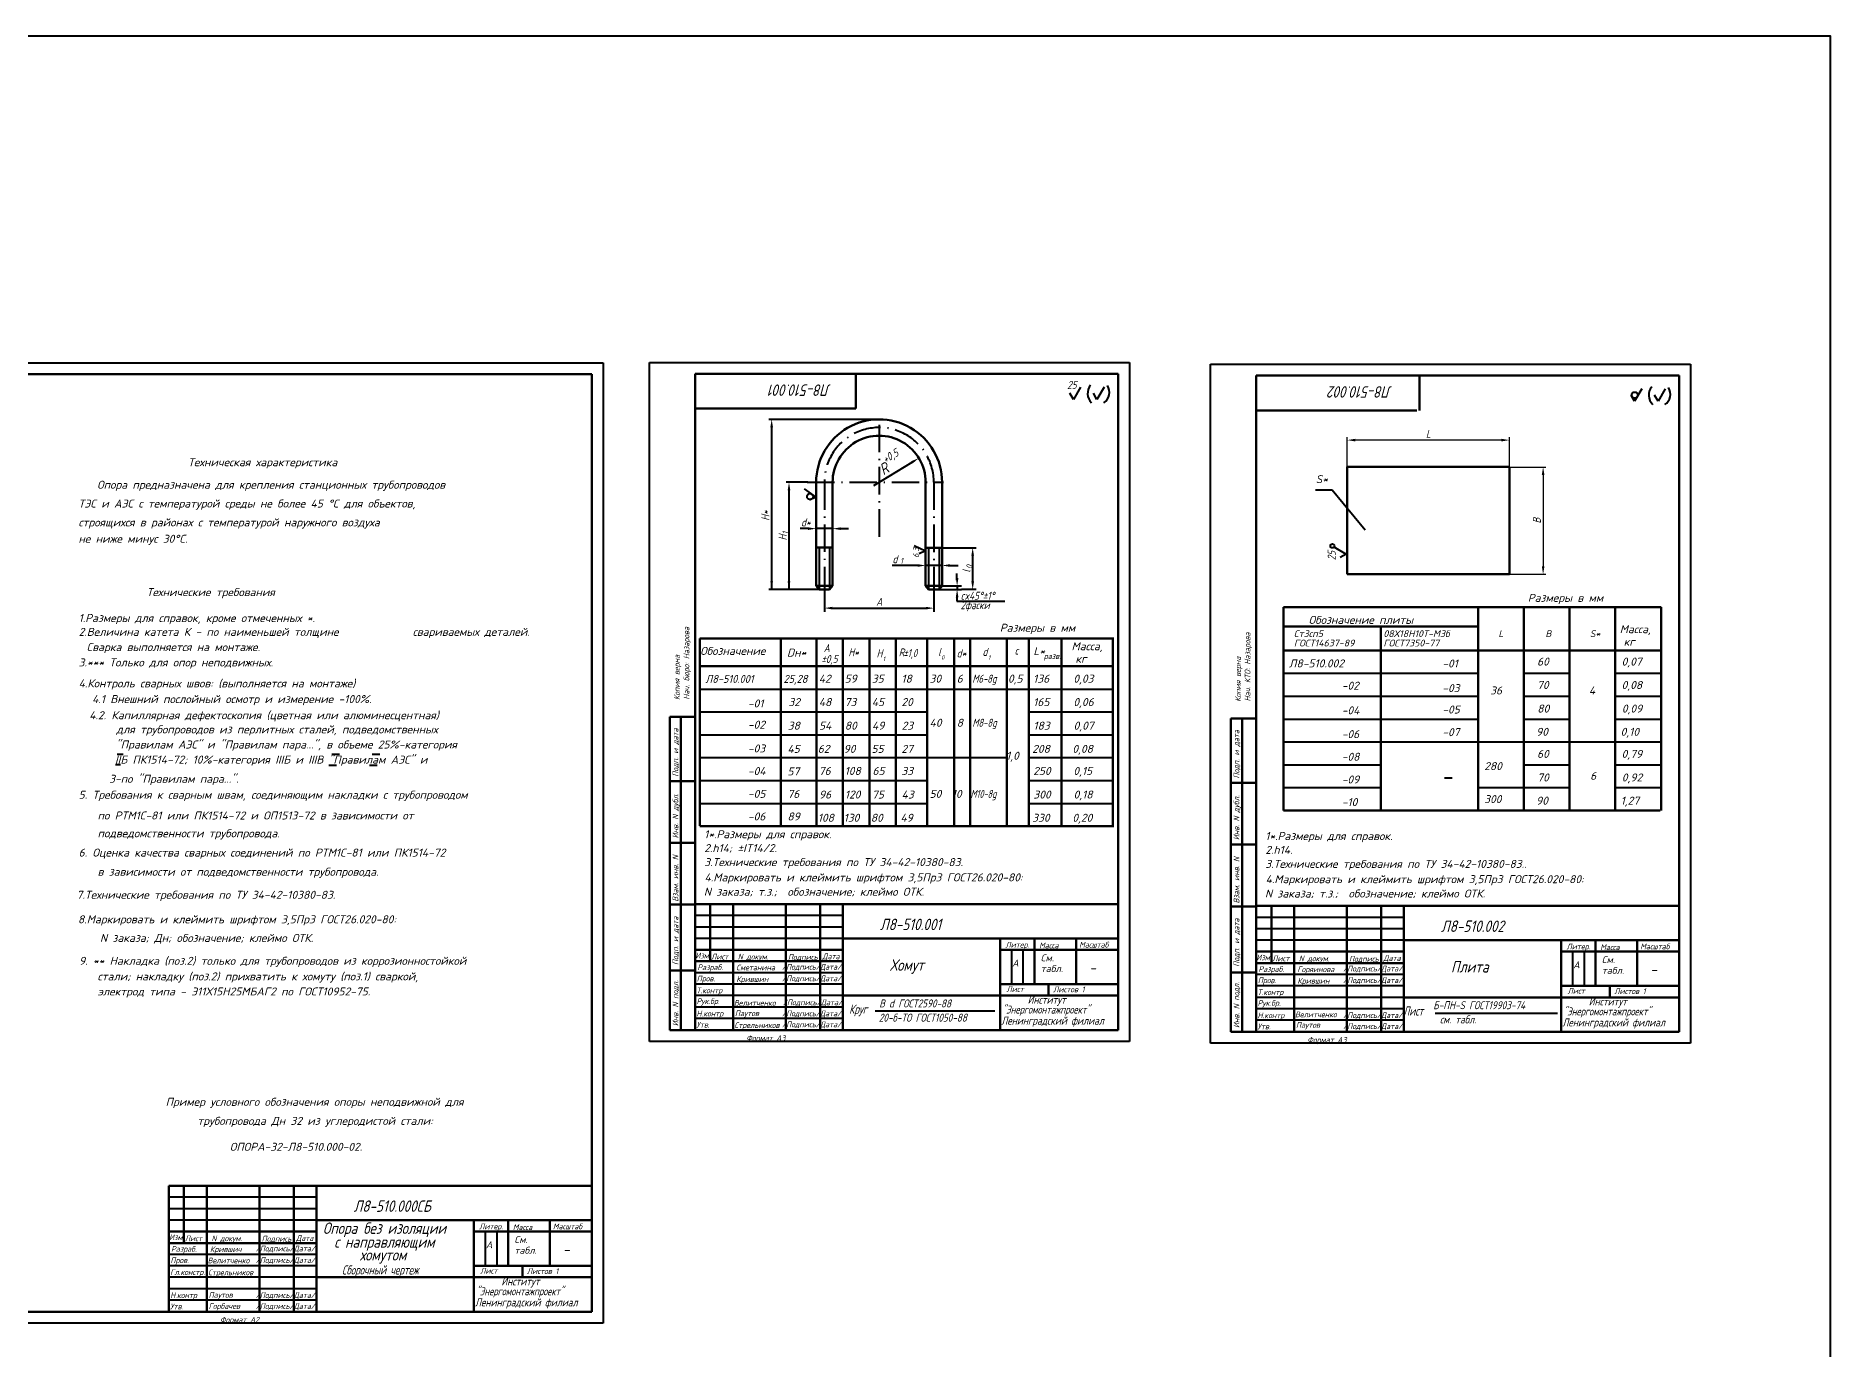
# Model space of a CAD drawing. Extents: x 2364 to 24352926, y -9422284 to 1126.
# Drawn here: x 3700 to 4484, y -200 to 374 of the extents above; entities that cross this region are included whole.
import ezdxf

# ---------------------------------------------------------------- set-up
doc = ezdxf.new("R2010")
doc.units = 0
doc.linetypes.add('ACAD_ISO10W100', pattern=[18.5, 12, -3, 0.5, -3])
doc.layers.get('Defpoints').update_dxf_attribs({"linetype": 'CONTINUOUS'})
doc.layers.add('ОСНОВНЫЕ', color=5, linetype='CONTINUOUS')
doc.layers.add('ТОНКИЕ', color=4, linetype='CONTINUOUS')
doc.styles.add('25', font='romans.shx', dxfattribs={"width": 0.8, "oblique": 15, "height": 2.5})
doc.styles.add('35', font='romans.shx', dxfattribs={"width": 0.8, "oblique": 15, "height": 3.5})
doc.styles.add('5', font='romans.shx', dxfattribs={"oblique": 15, "height": 3.5})
doc.styles.get("Standard").update_dxf_attribs({"font": 'romans.shx'})
doc.dimstyles.get("Standard").update_dxf_attribs({"dimtxt": 0.18, "dimasz": 0.18, "dimexe": 0.18, "dimexo": 0.0625, "dimgap": 0.09, "dimtad": 0, "dimtih": 1, "dimtoh": 1, "dimdec": 4, "dimzin": 0, "dimdsep": 46, "dimtxsty": 'STANDARD', "dimcen": 0.09, "dimadec": 0, "dimazin": 0, "dimtfac": 1, "dimtdec": 4, "dimtofl": 0, "dimtmove": 0, "dimatfit": 3, "dimfxl": 1, "dimtolj": 1, "dimtzin": 0, "dimarcsym": 0})

# ---------------------------------------------------------------- blocks, each defined once
blk = doc.blocks.new('*D30')
at = {"layer": 'Defpoints', "color": 0, "linetype": 'Continuous', "lineweight": 40, "transparency": 16777216}
for p in [(4273.19, 197.06), (4273.19, 185.3), (4344.12, 185.3)]:
    blk.add_point(p, dxfattribs=at)
at = {"layer": 'ОСНОВНЫЕ', "color": 0, "linetype": 'Continuous', "lineweight": -2, "transparency": 16777216}
for p, q in [((4273.19, 185.3), (4273.19, 198.31)), ((4340.62, 197.06), (4276.69, 197.06)), ((4344.12, 185.3), (4344.12, 198.31))]:
    blk.add_line(p, q, dxfattribs=at)
at = {"layer": 'ОСНОВНЫЕ', "color": 0, "linetype": 'Continuous', "lineweight": 40, "transparency": 16777216}
for points in [[(4276.69, 197.64), (4276.69, 196.48), (4273.19, 197.06)], [(4340.62, 197.64), (4340.62, 196.48), (4344.12, 197.06)]]:
    blk.add_solid(points, dxfattribs=at)
at = {"layer": 'ОСНОВНЫЕ', "color": 0, "linetype": 'Continuous', "lineweight": 40, "transparency": 16777216, "insert": (4308.66, 199.81), "char_height": 3.5, "attachment_point": 5, "style": '35'}
blk.add_mtext('\\A1;L', dxfattribs=at)
blk = doc.blocks.new('*D31')
at = {"layer": 'Defpoints', "color": 0, "linetype": 'Continuous', "lineweight": 40, "transparency": 16777216}
for p in [(4344.12, 185.3), (4344.12, 138.38), (4358.89, 138.38)]:
    blk.add_point(p, dxfattribs=at)
at = {"layer": 'ОСНОВНЫЕ', "color": 0, "linetype": 'Continuous', "lineweight": -2, "transparency": 16777216}
for p, q in [((4344.12, 185.3), (4360.14, 185.3)), ((4358.89, 181.8), (4358.89, 141.88)), ((4344.12, 138.38), (4360.14, 138.38))]:
    blk.add_line(p, q, dxfattribs=at)
at = {"layer": 'ОСНОВНЫЕ', "color": 0, "linetype": 'Continuous', "lineweight": 40, "transparency": 16777216}
for points in [[(4358.31, 181.8), (4359.48, 181.8), (4358.89, 185.3)], [(4358.31, 141.88), (4359.48, 141.88), (4358.89, 138.38)]]:
    blk.add_solid(points, dxfattribs=at)
at = {"layer": 'ОСНОВНЫЕ', "color": 0, "linetype": 'Continuous', "lineweight": 40, "transparency": 16777216, "insert": (4356.14, 161.84), "char_height": 3.5, "attachment_point": 5, "rotation": 90, "style": '35'}
blk.add_mtext('\\A1;B', dxfattribs=at)

msp = doc.modelspace()

# ---------------------------------------------------------------- linework, layer by layer
at = {"layer": 'ОСНОВНЫЕ', "color": 4, "linetype": 'Continuous', "lineweight": 40}
for p, q in [((3650.76235, 230.83486), (3947.76235, 230.83486)), ((3947.76235, 230.83486), (3947.76235, -189.16514)), ((3967.95454, 231.0401), (4177.95454, 231.0401)), ((3967.95454, -65.9599), (3967.95454, 231.0401)), ((4177.95454, 231.0401), (4177.95454, -65.9599)), ((4213.36416, 230.25955), (4423.36416, 230.25955)), ((4213.36416, -66.74045), (4213.36416, 230.25955)), ((4423.36416, 230.25955), (4423.36416, -66.74045)), ((4068.46472, 206.14762), (4020.21224, 206.14762)), ((4021.46224, 131.76268), (4021.46224, 202.64762)), ((4066.1272, 177.19229), (4082.85243, 187.37454)), ((4037.20805, 178.61873), (4027.7678, 178.61873)), ((4031.72432, 178.61873), (4027.78617, 178.61873)), ((4029.03617, 175.11873), (4029.03617, 131.76268)), ((4259.34537, 175.37528), (4266.57908, 175.37528)), ((4266.57908, 175.37528), (4281.04632, 157.82042)), ((4037.42075, 158.33416), (4033.92075, 158.33416)), ((4040.92075, 158.33416), (4040.92075, 159.58416)), ((4048.10464, 158.33416), (4040.92075, 158.33416)), ((4048.10464, 158.33416), (4048.10464, 159.58416)), ((4051.60464, 158.33416), (4055.10464, 158.33416)), ((4042.23606, 150.02728), (4042.23606, 131.76268)), ((4046.78728, 150.02728), (4046.78728, 131.76268)), ((4090.12841, 150.02728), (4090.12841, 131.76268)), ((4094.67963, 150.02728), (4094.67963, 131.76268)), ((4095.99511, 150.01307), (4110.94162, 150.01307)), ((4085.31121, 142.2176), (4074.228, 142.2176)), ((4088.81121, 141.77859), (4088.81121, 143.4676)), ((4095.99511, 142.2176), (4088.81121, 142.2176)), ((4095.99511, 141.77859), (4095.99511, 143.4676)), ((4099.49511, 142.2176), (4102.99511, 142.2176)), ((4109.38642, 135.26268), (4109.38642, 146.52763)), ((4102.48813, 135.80245), (4102.48813, 138.7289)), ((4029.03617, 131.76268), (4020.21224, 131.76268)), ((4031.72432, 131.76268), (4027.78617, 131.76268)), ((4042.23606, 131.76268), (4029.03617, 131.76268)), ((4044.51167, 131.76268), (4044.51167, 122.12751)), ((4092.40316, 131.76268), (4092.40316, 126.17774)), ((4092.40316, 126.17774), (4092.40316, 122.40319)), ((4094.73572, 131.76268), (4104.49799, 131.76268)), ((4096.05308, 133.28808), (4104.49799, 133.28808)), ((4102.48813, 129.24832), (4102.48813, 126.65832)), ((4102.48813, 126.65832), (4123.49328, 126.65832)), ((4102.57086, 133.24973), (4102.57086, 131.79686)), ((4110.97995, 131.76268), (4104.49799, 131.76268)), ((4048.01167, 123.58112), (4088.90316, 123.58112)), ((4245.27081, 95.06085), (4330.46819, 95.06085)), ((4350.46819, 95.06085), (4370.46819, 95.06085)), ((4390.46819, 95.06085), (4410.46819, 95.06085)), ((3990.05261, 88.1793), (4170.69929, 88.1793)), ((4245.27081, 85.06085), (4330.46819, 85.06085)), ((4350.46819, 85.06085), (4370.46819, 85.06085)), ((4390.46819, 85.06085), (4410.46819, 85.06085)), ((3990.05261, 78.1793), (4089.46971, 78.1793)), ((4133.97083, 78.1793), (4170.69929, 78.1793)), ((4245.27081, 75.06085), (4330.46819, 75.06085)), ((4350.46819, 75.06085), (4370.46819, 75.06085)), ((4390.46819, 75.06085), (4410.46819, 75.06085)), ((3990.05261, 68.1793), (4089.46971, 68.1793)), ((4133.97083, 68.1793), (4170.69929, 68.1793)), ((4245.27081, 65.06085), (4410.46819, 65.06085)), ((3734.41426, 55.20192), (3736.58091, 55.20192)), ((3735.23609, 59.68227), (3737.85102, 59.68227)), ((3829.03923, 59.63771), (3832.37966, 59.63771)), ((3846.73796, 59.63771), (3850.07839, 59.63771)), ((3990.05261, 58.1793), (4124.29562, 58.1793)), ((4133.97083, 58.1793), (4170.69929, 58.1793)), ((4245.27081, 55.06085), (4287.8695, 55.06085)), ((4350.46819, 55.06085), (4370.46819, 55.06085)), ((4390.46819, 55.06085), (4410.46819, 55.06085)), ((3827.80864, 54.89277), (3831.14907, 54.89277)), ((3845.50737, 54.89277), (3848.8478, 54.89277)), ((3990.05261, 48.1793), (4089.46971, 48.1793)), ((4133.97083, 48.1793), (4170.69929, 48.1793)), ((4315.78139, 49.36865), (4319.08274, 49.36865)), ((4245.27081, 45.06085), (4287.8695, 45.06085)), ((4330.46819, 45.06085), (4370.46819, 45.06085)), ((4390.46819, 45.06085), (4410.46819, 45.06085)), ((3990.05261, 38.1793), (4089.46971, 38.1793)), ((4133.97083, 38.1793), (4170.69929, 38.1793)), ((4066.6594, -52.52004), (4119.00102, -52.60547)), ((4311.69785, -53.60493), (4365.21628, -53.60493)), ((4177.95454, -65.9599), (3967.95454, -65.9599)), ((4423.36416, -66.74045), (4213.36416, -66.74045)), ((3947.76235, -189.16514), (3650.76235, -189.16514))]:
    msp.add_line(p, q, dxfattribs=at)
at = {"layer": 'ОСНОВНЫЕ', "lineweight": 100}
for p, q in [((3942.76235, 225.83486), (3655.76235, 225.83486)), ((4172.95454, 226.0401), (3987.95454, 226.0401)), ((4172.95454, -60.9599), (4172.95454, 226.0401)), ((4418.36416, 225.25955), (4233.36416, 225.25955)), ((4418.36416, -61.74045), (4418.36416, 225.25955))]:
    msp.add_line(p, q, dxfattribs=at)
at = {"layer": 'ОСНОВНЫЕ', "color": 5, "linetype": 'Continuous', "lineweight": 100}
for p, q in [((3942.76235, 225.83486), (3942.76235, -184.16514)), ((3976.90298, 76.0401), (3987.79407, 76.0401)), ((3976.90298, -60.9599), (3976.90298, 76.0401)), ((3987.79407, 76.0401), (3981.79407, 76.0401)), ((3987.79407, 76.0401), (3981.79407, 76.0401)), ((3981.79407, 76.0401), (3981.79407, -60.9599)), ((4222.3126, -61.74045), (4222.3126, 75.25955)), ((4222.3126, 75.25955), (4233.20369, 75.25955)), ((4227.20369, 75.25955), (4227.20369, -61.74045)), ((4233.20369, 75.25955), (4227.20369, 75.25955)), ((4233.20369, 75.25955), (4227.20369, 75.25955)), ((3976.90298, 47.91097), (3987.79407, 47.91097)), ((4222.3126, 47.13043), (4233.20369, 47.13043)), ((3976.90298, 20.91097), (3987.79407, 20.91097)), ((3976.90298, -6.08903), (3976.90298, 20.91097)), ((4222.3126, -6.86957), (4222.3126, 20.13043)), ((4222.3126, 20.13043), (4233.20369, 20.13043)), ((3987.79407, -6.08903), (3976.90298, -6.08903)), ((4233.20369, -6.86957), (4222.3126, -6.86957)), ((3976.90298, -34.9599), (3987.79407, -34.9599)), ((3976.90298, -60.9599), (3976.90298, -34.9599)), ((4222.3126, -61.74045), (4222.3126, -35.74045)), ((4222.3126, -35.74045), (4233.20369, -35.74045)), ((4172.95454, -60.9599), (3976.90298, -60.9599)), ((4418.36416, -61.74045), (4222.3126, -61.74045))]:
    msp.add_line(p, q, dxfattribs=at)
at = {"layer": 'ОСНОВНЫЕ', "lineweight": 80}
for p, q in [((3987.95454, 226.0401), (3987.95454, -60.9599)), ((4058.22114, 226.17624), (4058.22114, 210.9526)), ((4233.36416, 225.25955), (4233.36416, -61.74045)), ((4304.7628, 225.26965), (4304.7628, 210.04601)), ((4058.22114, 210.82656), (3987.82014, 210.82656)), ((4303.63075, 210.04601), (4233.22976, 210.04601)), ((4273.19418, 185.30345), (4344.12244, 185.30345)), ((4273.19418, 138.38419), (4273.19418, 185.30345)), ((4344.12244, 185.30345), (4344.12244, 138.38419)), ((4040.92075, 178.63441), (4040.92075, 153.31342)), ((4048.10464, 178.63441), (4048.10464, 153.31342)), ((4088.81121, 178.61846), (4088.81121, 153.31342)), ((4095.99511, 178.61846), (4095.99511, 153.31342)), ((4040.92075, 153.31342), (4040.92075, 133.28808)), ((4040.92075, 150.02763), (4048.10464, 150.02573)), ((4048.10464, 153.31342), (4048.10464, 133.28808)), ((4088.81121, 153.31342), (4088.81121, 133.28694)), ((4088.81121, 150.01497), (4095.99511, 150.01307)), ((4095.99511, 153.31342), (4095.99511, 133.28808)), ((4344.12244, 138.38419), (4273.19418, 138.38419)), ((4040.86179, 133.28808), (4048.10464, 133.28808)), ((4040.92075, 133.28808), (4042.23606, 131.76268)), ((4042.23606, 131.76268), (4046.78728, 131.76268)), ((4048.10464, 133.28808), (4046.78728, 131.76268)), ((4088.81023, 133.28808), (4090.12759, 131.76268)), ((4096.05308, 133.28808), (4088.81023, 133.28808)), ((4090.12759, 131.76268), (4094.67963, 131.76268)), ((4095.99412, 133.28808), (4094.67881, 131.76268)), ((3655.76235, -184.16514), (3942.76235, -184.16514))]:
    msp.add_line(p, q, dxfattribs=at)
at = {"layer": 'ОСНОВНЫЕ', "color": 6, "lineweight": 80}
for p, q in [((4245.27081, 124.04943), (4410.46819, 124.04943)), ((4245.27081, 124.04943), (4245.27081, 35.06085)), ((4330.46819, 124.04943), (4330.46819, 35.06085)), ((4350.46819, 124.04943), (4350.46819, 35.06085)), ((4370.46819, 124.04943), (4370.46819, 35.06085)), ((4390.46819, 124.04943), (4390.46819, 35.06085)), ((4410.46819, 124.04943), (4410.46819, 35.06085)), ((3990.05261, 110.27472), (4170.69929, 110.27472)), ((3990.05261, 110.27472), (3990.05261, 28.33441)), ((4025.50273, 110.11961), (4025.50273, 28.1793)), ((4041.07941, 110.27472), (4041.07941, 28.25277)), ((4052.64719, 110.27472), (4052.64719, 27.97113)), ((4064.21782, 110.27472), (4064.21782, 27.97113)), ((4075.82979, 110.27472), (4075.82979, 27.97113)), ((4089.46971, 110.27472), (4089.46971, 27.97113)), ((4101.21421, 110.27472), (4101.21421, 27.97113)), ((4108.27003, 110.27472), (4108.27003, 27.97113)), ((4124.29562, 109.91144), (4124.29562, 27.97113)), ((4133.97083, 110.27472), (4133.97083, 27.785)), ((4148.28056, 110.27472), (4148.28056, 27.785)), ((4170.69929, 110.75065), (4170.69929, 27.785)), ((4245.27081, 115.5583), (4330.21919, 115.5583)), ((4287.8695, 115.37573), (4287.8695, 35.06085)), ((4245.27081, 105.06085), (4410.46819, 105.06085)), ((3990.05261, 98.1793), (4170.69929, 98.1793)), ((4245.27081, 35.06085), (4410.06182, 35.06085)), ((3990.05261, 28.1793), (4170.69929, 28.1793)), ((3987.95454, -5.89059), (4173.34915, -5.89059)), ((3994.60657, -5.89059), (3994.60657, -30.89059)), ((4004.60657, -5.89059), (4004.60657, -60.89059)), ((4027.60657, -5.89059), (4027.60657, -60.89059)), ((4042.60657, -5.89059), (4042.60657, -60.89059)), ((4052.60657, -5.89059), (4052.60657, -60.89059)), ((4233.36416, -6.67113), (4418.75876, -6.67113)), ((4240.01618, -6.67113), (4240.01618, -31.67113)), ((4250.01618, -6.67113), (4250.01618, -61.67113)), ((4273.01618, -6.67113), (4273.01618, -61.67113)), ((4288.01618, -6.67113), (4288.01618, -61.67113)), ((4298.01618, -6.67113), (4298.01618, -61.67113)), ((4052.60657, -20.89059), (4172.95454, -20.89059)), ((4121.37675, -20.89059), (4121.37675, -60.89059)), ((4136.37675, -20.89059), (4136.37675, -40.89059)), ((4154.60657, -20.89059), (4154.60657, -40.89059)), ((4298.01618, -21.67113), (4418.36416, -21.67113)), ((4366.78636, -21.67113), (4366.78636, -61.67113)), ((4381.78636, -21.67113), (4381.78636, -41.67113)), ((4400.01618, -21.67113), (4400.01618, -41.67113)), ((4052.60657, -25.89059), (3987.95454, -25.89059)), ((4052.60657, -30.89059), (3987.95454, -30.89059)), ((4172.95454, -25.89059), (4121.37675, -25.89059)), ((4298.01618, -26.67113), (4233.36416, -26.67113)), ((4418.36416, -26.67113), (4366.78636, -26.67113)), ((4298.01618, -31.67113), (4233.36416, -31.67113)), ((4172.95454, -45.89059), (4052.60657, -45.89059)), ((4172.95454, -40.89059), (4121.37675, -40.89059)), ((4142.60657, -40.89059), (4142.60657, -45.89059)), ((4418.36416, -46.67113), (4298.01618, -46.67113)), ((4418.36416, -41.67113), (4366.78636, -41.67113)), ((4388.01618, -41.67113), (4388.01618, -46.67113)), ((3757.76235, -129.09582), (3757.76235, -184.16514)), ((3757.76235, -129.09582), (3943.15696, -129.09582)), ((3764.41437, -129.09582), (3764.41437, -154.09582)), ((3774.41437, -129.09582), (3774.41437, -184.09582)), ((3797.41437, -129.09582), (3797.41437, -184.09582)), ((3812.41437, -129.09582), (3812.41437, -184.09582)), ((3822.41437, -129.09582), (3822.41437, -184.09582)), ((3822.41437, -149.09582), (3757.76235, -149.09582)), ((3822.41437, -144.09582), (3942.76235, -144.09582)), ((3891.18455, -144.09582), (3891.18455, -184.09582)), ((3942.76235, -149.09582), (3891.18455, -149.09582)), ((3906.18455, -144.09582), (3906.18455, -164.09582)), ((3924.41437, -144.09582), (3924.41437, -164.09582)), ((3822.41437, -154.09582), (3757.76235, -154.09582)), ((3942.76235, -164.09582), (3891.18455, -164.09582)), ((3912.41437, -164.09582), (3912.41437, -169.09582)), ((3942.76235, -169.09582), (3822.41437, -169.09582))]:
    msp.add_line(p, q, dxfattribs=at)
at = {"layer": 'ОСНОВНЫЕ', "color": 4, "linetype": 'Continuous', "lineweight": 40}
msp.add_lwpolyline([(2947.71139, 373.85408), (4484.41613, 373.85408), (4484.41613, -516.43097), (2947.71139, -516.43097)], close=True, dxfattribs=at)
for centre, radius in [((4398.93617, 216.7851), 1.30728), ((4038.2521, 172.38296), 1.30728), ((4266.72727, 150.76772), 0.88528)]:
    msp.add_circle(centre, radius, dxfattribs=at)
for centre, start, end in [((4165.23871, 217.46795), 139.85102079, 226.69540535), ((4163.57321, 217.97409), 304.50038699, 31.34477155), ((4410.64832, 216.68741), 139.85102079, 226.69540535), ((4408.98283, 217.19355), 304.50038699, 31.34477155)]:
    msp.add_arc(centre, 5.59189, start, end, dxfattribs=at)
at = {"layer": 'ОСНОВНЫЕ', "lineweight": 80}
for radius in [27.53669, 20.35279]:
    msp.add_arc((4068.45744, 178.61093), radius, 359.98357375, 179.98612829, dxfattribs=at)
at = {"layer": 'ОСНОВНЫЕ', "color": 4, "linetype": 'Continuous', "lineweight": 40}
for points in [[(4020.87891, 202.64762), (4022.04557, 202.64762), (4021.46224, 206.14762)], [(4082.54909, 187.8728), (4083.15577, 186.87627), (4085.84199, 189.19457)], [(4028.45283, 175.11873), (4029.6195, 175.11873), (4029.03617, 178.61873)], [(4037.42075, 158.91749), (4037.42075, 157.75082), (4040.92075, 158.33416)], [(4051.60464, 158.91749), (4051.60464, 157.75082), (4048.10464, 158.33416)], [(4108.80309, 146.52763), (4109.96975, 146.52763), (4109.38642, 150.02763)], [(4085.31121, 142.80094), (4085.31121, 141.63427), (4088.81121, 142.2176)], [(4099.49511, 142.80094), (4099.49511, 141.63427), (4095.99511, 142.2176)], [(4020.87891, 135.26268), (4022.04557, 135.26268), (4021.46224, 131.76268)], [(4028.45283, 135.26268), (4029.6195, 135.26268), (4029.03617, 131.76268)], [(4101.98753, 136.74973), (4103.15419, 136.74973), (4102.57086, 133.24973)], [(4108.80309, 135.26268), (4109.96975, 135.26268), (4109.38642, 131.76268)], [(4101.98753, 128.29686), (4103.15419, 128.29686), (4102.57086, 131.79686)], [(4048.01167, 124.16445), (4048.01167, 122.99779), (4044.51167, 123.58112)], [(4088.90316, 124.16445), (4088.90316, 122.99779), (4092.40316, 123.58112)]]:
    msp.add_solid(points, dxfattribs=at)
at = {"layer": 'ТОНКИЕ', "color": 4, "linetype": 'Continuous', "lineweight": 40}
for p, q in [((4156.60034, 220.26826), (4153.43129, 214.85028)), ((4166.92673, 220.26826), (4163.75768, 214.85028)), ((4153.43129, 214.85028), (4151.93737, 217.53477)), ((4163.75768, 214.85028), (4162.26376, 217.53477)), ((4398.84091, 214.06974), (4397.34699, 216.75422)), ((4402.00996, 219.48772), (4398.84091, 214.06974)), ((4409.1673, 214.06974), (4407.67337, 216.75422)), ((4412.33634, 219.48772), (4409.1673, 214.06974)), ((4035.61218, 175.70189), (4040.79051, 172.15473)), ((4040.79051, 172.15473), (4038.00637, 170.85594)), ((4083.76301, 150.90016), (4088.81121, 148.56833)), ((4267.32831, 150.36256), (4272.7463, 147.19351)), ((4088.81121, 148.56833), (4086.02707, 147.26955)), ((4272.7463, 147.19351), (4270.06181, 145.69959))]:
    msp.add_line(p, q, dxfattribs=at)
at = {"layer": 'ТОНКИЕ', "color": 4, "linetype": 'ACAD_ISO10W100', "lineweight": 40}
for p, q in [((4068.45744, 203.81543), (4068.45744, 153.64588)), ((4036.94919, 178.61873), (4096.61321, 178.60295)), ((4044.51269, 178.63441), (4044.51269, 121.92342)), ((4092.40316, 178.61846), (4092.40316, 121.92342))]:
    msp.add_line(p, q, dxfattribs=at)
at = {"layer": 'ТОНКИЕ', "lineweight": 40}
for p, q in [((4052.60657, -10.89059), (3987.95454, -10.89059)), ((4298.01618, -11.67113), (4233.36416, -11.67113)), ((4052.60657, -15.89059), (3987.95454, -15.89059)), ((4052.60657, -20.89059), (3987.95454, -20.89059)), ((4298.01618, -16.67113), (4233.36416, -16.67113)), ((4298.01618, -21.67113), (4233.36416, -21.67113)), ((4126.37675, -25.89059), (4126.37675, -40.89059)), ((4131.37675, -25.89059), (4131.37675, -40.89059)), ((4371.78636, -26.67113), (4371.78636, -41.67113)), ((4376.78636, -26.67113), (4376.78636, -41.67113)), ((4052.60657, -35.89059), (3987.95454, -35.89059)), ((4298.01618, -36.67113), (4233.36416, -36.67113)), ((4052.60657, -40.89059), (3987.95454, -40.89059)), ((4052.60657, -45.89059), (3987.95454, -45.89059)), ((4298.01618, -41.67113), (4233.36416, -41.67113)), ((4298.01618, -46.67113), (4233.36416, -46.67113)), ((4052.60657, -50.89059), (3987.95454, -50.89059)), ((4298.01618, -51.67113), (4233.36416, -51.67113)), ((4052.60657, -55.89059), (3987.95454, -55.89059)), ((4298.01618, -56.67113), (4233.36416, -56.67113)), ((3822.41437, -134.09582), (3757.76235, -134.09582)), ((3822.41437, -139.09582), (3757.76235, -139.09582)), ((3822.41437, -144.09582), (3757.76235, -144.09582)), ((3896.18455, -149.09582), (3896.18455, -164.09582)), ((3901.18455, -149.09582), (3901.18455, -164.09582)), ((3822.41437, -159.09582), (3757.76235, -159.09582)), ((3822.41437, -164.09582), (3757.76235, -164.09582)), ((3822.41437, -169.09582), (3757.76235, -169.09582)), ((3822.41437, -174.09582), (3757.76235, -174.09582)), ((3822.41437, -179.09582), (3757.76235, -179.09582))]:
    msp.add_line(p, q, dxfattribs=at)
at = {"layer": 'ТОНКИЕ', "color": 4, "linetype": 'ACAD_ISO10W100', "lineweight": 40}
msp.add_arc((4068.45744, 178.61093), 23.94474, 359.98357375, 179.98612829, dxfattribs=at)

# ---------------------------------------------------------------- texts
at = {"layer": 'ОСНОВНЫЕ', "color": 4, "lineweight": 40, "style": '5', "oblique": 15}
for s, height, p in [('Техническая характеристика', 3.5, (3766.16384, 185.63276)), ('S*', 3.5, (4259.39372, 178.2425)), ('Опора предназначена для крепления станционных трубопроводов ', 3.5, (3726.42602, 175.8049)), ('ТЭС и АЭС с температурой среды не более 45 %%dС для объектов,', 3.5, (3718.25463, 167.57074)), ('строящихся в районах с температурой наружного воздуха', 3.5, (3718.25463, 159.33657)), ('не ниже минус 30%%dC.', 3.5, (3718.25463, 152.16756)), ('Технические требования', 3.5, (3748.06002, 128.82615)), ('Размеры в мм', 3.5, (4352.18416, 126.31961)), ('1.Размеры для справок, кроме отмеченных *.', 3.5, (3718.31491, 117.50259)), ('Обозначение плиты', 3.5, (4256.33295, 116.6727)), ('2.Величина катета К - по наименьшей толщине', 3.5, (3718.32818, 111.43842)), ('свариваемых деталей.', 3.5, (3864.4237, 111.43826)), ('Размеры в мм', 3.5, (4121.23863, 113.232)), ('Ст3сп5', 3, (4249.85764, 110.91923)), ('08Х18Н10Т-М3б', 3, (4289.01885, 110.91923)), ('L', 3, (4339.28872, 110.91923)), ('B', 3, (4359.85247, 110.91923)), ('S*', 3, (4379.28712, 110.91923)), ('Масса,', 3.5, (4392.39206, 112.62416)), ('Сварка выполняется на монтаже.', 3.5, (3721.86496, 104.81095)), ('Обозначение', 3.5, (3990.20668, 103.10888)), ('Dн*', 3.5, (4028.15469, 102.37247)), ('L*', 3.5, (4135.924, 103.03759)), ('Масса,', 3.5, (4152.59825, 105.15847)), ('кг', 3.5, (4154.31312, 99.67363)), ('ГОСТ14637-89', 3, (4249.85764, 106.79815)), ('ГОСТ7350-77', 3, (4289.01885, 106.79815)), ('кг', 3.5, (4394.10693, 107.13932)), ('3.*** Только для опор неподвижных.', 3.5, (3718.32818, 98.08329)), ('42', 3.5, (4042.05771, 90.97431)), ('59', 3.5, (4053.35899, 90.97431)), ('35', 3.5, (4065.24031, 90.97431)), ('18', 3.5, (4078.2006, 90.97431)), ('30', 3.5, (4090.51499, 90.97431)), ('6', 3.5, (4102.3963, 90.97431)), ('0,5', 3.5, (4124.80363, 90.97431)), ('136', 3.5, (4135.83556, 90.97431)), ('0,03', 3.5, (4153.41882, 90.97431)), ('Л8-510.002', 3.5, (4247.67826, 97.65874)), ('-01', 3.5, (4314.78751, 97.61334)), ('60', 3.5, (4356.23068, 98.44)), ('0,07', 3.5, (4393.21263, 98.44)), ('4.Контроль сварных швов: (выполняется на монтаже)', 3.5, (3718.32818, 88.91403)), ('-02', 3.5, (4270.80108, 87.90744)), ('-03', 3.5, (4314.78751, 86.83555)), ('36', 3.5, (4335.70298, 85.81104)), ('70', 3.5, (4356.23068, 88.20784)), ('4', 3.5, (4378.90194, 85.81104)), ('0,08', 3.5, (4393.21263, 88.20784)), ('4.2. Капиллярная дефектоскопия (цветная или алюминесцентная)', 3.5, (3722.9737, 74.98909)), ('4.1 Внешний послойный осмотр и измерение -100%.', 3.5, (3724.21005, 82.06534)), ('-01', 3.5, (4011.06846, 80.12729)), ('32', 3.5, (4028.7787, 80.74216)), ('48', 3.5, (4042.05771, 80.74216)), ('73', 3.5, (4053.35899, 80.74216)), ('45', 3.5, (4065.24031, 80.74216)), ('20', 3.5, (4078.2006, 80.74216)), ('165', 3.5, (4135.83556, 80.74216)), ('0,06', 3.5, (4153.41882, 80.74216)), ('-04', 3.5, (4270.80108, 77.12965)), ('-05', 3.5, (4314.78751, 77.48302)), ('80', 3.5, (4356.32192, 77.88449)), ('0,09', 3.5, (4393.30388, 77.88449)), ('для трубопроводов из перлитных сталей, подведомственных', 3.5, (3734.82143, 68.77685)), ('-02', 3.5, (4011.06846, 70.84864)), ('38', 3.5, (4028.49086, 70.4188)), ('54', 3.5, (4042.14896, 70.4188)), ('80', 3.5, (4053.45024, 70.4188)), ('49', 3.5, (4065.33155, 70.4188)), ('23', 3.5, (4078.29184, 70.4188)), ('40', 3.5, (4090.51499, 71.70024)), ('8', 3.5, (4102.3963, 71.70024)), ('183', 3.5, (4135.92681, 70.4188)), ('0,07', 3.5, (4153.51007, 70.4188)), ('-07', 3.5, (4314.78751, 67.57896)), ('90', 3.5, (4355.79543, 67.73595)), ('0,10', 3.5, (4392.77738, 67.73595)), ('"Правилам АЭС" и "Правилам пара...", в объеме 25%-категория', 3.5, (3734.62693, 62.17619)), ('-03', 3.5, (4011.06846, 60.44785)), ('45', 3.5, (4028.34488, 60.27026)), ('62', 3.5, (4041.62246, 60.27026)), ('90', 3.5, (4052.92374, 60.27026)), ('55', 3.5, (4065.11858, 60.27026)), ('27', 3.5, (4078.20286, 60.27026)), ('208', 3.5, (4135.40031, 60.27026)), ('0,08', 3.5, (4152.98357, 60.27026)), ('-06', 3.5, (4270.80108, 66.72898)), ('IIБ ПК1514-72; 10%-категория IIIБ и IIIВ "Правилам АЭС" и ', 3.5, (3734.23855, 55.57554)), ('1,0', 3.5, (4124.00698, 57.27286)), ('-08', 3.5, (4270.80108, 56.82492)), ('280', 3.5, (4333.10083, 52.71612)), ('60', 3.5, (4356.23068, 58.0812)), ('0,79', 3.5, (4393.21263, 58.0812)), (' 3-по "Правилам пара...".', 3.5, (3729.36374, 47.19055)), ('-04', 3.5, (4011.06846, 50.54379)), ('57', 3.5, (4028.34488, 50.41771)), ('76', 3.5, (4042.05771, 50.61551)), ('108', 3.5, (4053.35899, 50.61551)), ('65', 3.5, (4065.55383, 50.61551)), ('33', 3.5, (4078.2006, 50.61551)), ('250', 3.5, (4135.83556, 50.61551)), ('0,15', 3.5, (4153.41882, 50.61551)), ('-09', 3.5, (4270.80108, 46.88542)), ('70', 3.5, (4356.32192, 47.75784)), ('6', 3.5, (4379.46427, 48.47762)), ('0,92', 3.5, (4393.30388, 47.75784)), ('5. Требования к сварным швам, соединяющим накладки с трубопроводом', 3.5, (3718.32818, 40.19322)), ('-05', 3.5, (4011.06846, 40.60429)), ('76', 3.5, (4028.34488, 40.56435)), ('96', 3.5, (4042.14896, 40.29215)), ('120', 3.5, (4053.45024, 40.29215)), ('75', 3.5, (4065.33155, 40.29215)), ('43', 3.5, (4078.29184, 40.29215)), ('50', 3.5, (4090.51499, 40.59152)), ('10', 3.5, (4100.21728, 40.59152)), ('300', 3.5, (4135.92681, 40.29215)), ('0,18', 3.5, (4153.51007, 40.29215)), ('-10', 3.5, (4270.80108, 36.98915)), ('300', 3.5, (4333.10083, 38.29856)), ('90', 3.5, (4355.79543, 37.6093)), ('1,27', 3.5, (4392.77738, 37.6093)), ('по РТМ1С-81 или ПК1514-72 и ОП1513-72 в зависимости от ', 3.5, (3726.61395, 31.13196)), ('-06', 3.5, (4011.06846, 30.70802)), ('89', 3.5, (4028.34488, 30.71179)), ('108', 3.5, (4041.62246, 30.14361)), ('130', 3.5, (4052.92374, 30.14361)), ('80', 3.5, (4064.80506, 30.14361)), ('49', 3.5, (4077.76535, 30.14361)), ('330', 3.5, (4135.40031, 30.14361)), ('0,20', 3.5, (4152.98357, 30.14361)), ('подведомственности трубопровода.', 3.5, (3726.61395, 23.33491)), ('1*.Размеры для справок.', 3.5, (3991.93902, 22.94233)), ('1*.Размеры для справок.', 3.5, (4237.34864, 22.16178)), ('6. Оценка качества сварных соединений по РТМ1С-81 или ПК1514-72 ', 3.5, (3718.32818, 14.90576)), ('2.h14; %%pIT14/2.', 3.5, (3991.9523, 16.87816)), ('2.h14.', 3.5, (4237.36191, 16.09761)), ('в зависимости от подведомственности трубопровода.', 3.5, (3726.61395, 6.52313)), ('3.Технические требования по ТУ 34-42-10380-83.', 3.5, (3991.9523, 10.74466)), ('3.Технические требования по ТУ 34-42-10380-83..', 3.5, (4237.36191, 9.96412)), ('N заказа; т.з.;  обозначение; клеймо ОТК.', 3.5, (3991.79703, -2.21537)), ('4.Маркировать и клеймить шрифтом 3,5Пр3 ГОСТ26.020-80:', 3.5, (3992.09982, 4.06777)), ('N заказа; т.з.;  обозначение; клеймо ОТК.', 3.5, (4237.20665, -2.99591)), ('4.Маркировать и клеймить шрифтом 3,5Пр3 ГОСТ26.020-80:', 3.5, (4237.50944, 3.28722)), ('7.Технические требования по ТУ 34-42-10380-83.', 3.5, (3717.42808, -3.54862)), ('8.Маркировать и клеймить шрифтом 3,5Пр3 ГОСТ26.020-80:', 3.5, (3718.03129, -14.2765)), ('N заказа; Дн; обозначение; клеймо ОТК.', 3.5, (3727.66857, -22.41839)), ('9. ** Накладка (поз.2) только для трубопроводов из коррозионностойкой', 3.5, (3718.50786, -32.42275)), ('А', 3, (4126.66273, -33.16203)), ('См.', 3, (4139.14219, -30.87602)), ('А', 3, (4372.07234, -33.94258)), ('См.', 3, (4384.55181, -31.65657)), ('стали; накладку (поз.2) прихватить к хомуту (поз.1) сваркой,', 3.5, (3726.61395, -39.22444)), ('табл.', 3, (4139.14219, -35.57247)), ('табл.', 3, (4384.55181, -36.35301)), ('электрод типа - Э11Х15Н25МБАГ2 по ГОСТ10952-75.', 3.5, (3726.61395, -45.83535)), ('Пример условного обозначения опоры неподвижной для', 3.5, (3756.37994, -94.10395)), ('трубопровода Дн 32 из углеродистой стали:', 3.5, (3770.27817, -102.43087)), ('ОПОРА-32-Л8-510.000-02.', 3.5, (3784.45979, -113.77099)), ('А', 3, (3896.47054, -156.36727)), ('См.', 3, (3908.95, -154.08126)), ('табл.', 3, (3908.95, -158.7777))]:
    msp.add_text(s, height=height, dxfattribs=at).set_placement(p)
at = {"layer": 'ОСНОВНЫЕ', "color": 4, "linetype": 'Continuous', "lineweight": 40, "style": '35', "oblique": 15, "width": 0.8}
for s, height, rotation, p in [('+0,5', 3.50007, 31.33285612, (4071.23483, 186.75563)), ('R', 4.9, 31.33285612, (4070.37819, 181.51596)), ('1', 2.5, 90, (4028.70281, 155.76547)), ('H', 3.5, 90, (4028.03617, 153.18303))]:
    msp.add_text(s, height=height, rotation=rotation, dxfattribs=at).set_placement(p)
for s, height, p in [('d', 3.5, (4074.29377, 143.2176)), ('1', 2.5, (4077.66109, 143.04853)), ('2фаски', 3.5, (4104.08478, 123.11761)), ('cx45%%d%%p1%%d', 3.5, (4104.08478, 127.24627))]:
    msp.add_text(s, height=height, dxfattribs=at).set_placement(p)
at = {"layer": 'ОСНОВНЫЕ', "color": 4, "lineweight": 40, "style": '5', "oblique": 15}
for s, width, p in [('%%p1,0', 0.75, (4079.06413, 102.15383)), ('Л8-510.001', 0.9, (3992.46199, 90.87797)), ('25,28', 0.9, (4026.63092, 90.87797)), ('М6-8g', 0.75, (4109.2127, 90.97431)), ('М8-8g', 0.75, (4109.2127, 71.70024)), ('М10-8g', 0.7, (4108.44028, 40.59152))]:
    msp.add_text(s, height=3.5, dxfattribs=dict(at, width=width)).set_placement(p)
at = {"layer": 'ОСНОВНЫЕ', "style": '5', "oblique": 15, "width": 0.8}
for p in [(4160.33476, -36.1146), (4405.74437, -36.89514), (3930.14257, -159.31983)]:
    msp.add_text('-', height=5, dxfattribs=at).set_placement(p)
at = {"layer": 'ОСНОВНЫЕ', "color": 4, "linetype": 'Continuous', "lineweight": 40, "attachment_point": 5, "style": '35'}
for s, insert, char_height in [('25', (4152.7832, 221.19491), 3.5), ('\\A1;d*', (4036.38293, 161.08416), 3.5), ('A', (4068.45742, 126.33112), 3.5), ('±0,5', (4046.72651, 100.92946), 3.5), ('A', (4045.49882, 106.07244), 3.5), ('H*', (4057.28554, 104.27639), 3.5), ('H', (4068.61994, 103.81021), 3.5), ('1', (4070.56672, 101.40247), 2), ('R', (4078.21969, 104.1923), 3.5), ('l', (4094.86043, 104.41272), 3.5), ('0', (4096.33125, 102.00498), 2), ('d*', (4104.46126, 103.8167), 3.5), ('d', (4114.73862, 104.42815), 3.5), ('1', (4116.61309, 101.96614), 2), ('c', (4128.55187, 105.00367), 3.5), ('{\\Fromans.shx|c204;разв.}', (4144.20964, 102.25261), 2.5)]:
    msp.add_mtext(s, dxfattribs=dict(at, insert=insert, char_height=char_height))
at = {"layer": 'ОСНОВНЫЕ', "color": 4, "linetype": 'Continuous', "lineweight": 40, "attachment_point": 5, "rotation": 90, "style": '35'}
for s, insert, char_height in [('H*', (4018.71224, 164.03552), 3.5), ('6,3', (4084.89269, 147.81749), 2.514364), ('25', (4266.40167, 146.54542), 3.5), ('0', (4107.90482, 141.6038), 2.5), ('\\A1;l', (4106.63642, 139.67688), 3.5)]:
    msp.add_mtext(s, dxfattribs=dict(at, insert=insert, char_height=char_height))
at = {"layer": 'ТОНКИЕ', "lineweight": 80, "style": '25', "oblique": 15, "width": 0.8}
for s, p in [('Л8-510.001', (4047.30834, 221.42101)), ('Л8-510.002', (4292.71795, 220.64046))]:
    msp.add_text(s, height=5, rotation=180, dxfattribs=at).set_placement(p)
at = {"layer": 'ТОНКИЕ', "lineweight": 40, "style": '25', "oblique": 15, "width": 0.8}
for s, p in [('Нач. бюро: Назарова', (3985.45323, 83.56046)), ('Нач. КТО: Назарова', (4230.86285, 82.77991)), ('Копия верна', (3981.27672, 83.3566)), ('Копия верна', (4226.68634, 82.57606)), ('Подп. и дата', (3980.60601, 49.84866)), ('Подп. и дата', (4226.01563, 49.06812)), ('Инв. N дубл.', (3980.60601, 22.88727)), ('Инв. N дубл.', (4226.01563, 22.10673)), ('Взам. инв. N', (3980.60601, -4.80943)), ('Взам. инв. N', (4226.01563, -5.58997)), ('Подп. и дата', (3980.60601, -32.50612)), ('Подп. и дата', (4226.01563, -33.28667)), ('Инв. N подл.', (3980.60601, -59.26743)), ('Инв. N подл.', (4226.01563, -60.04798))]:
    msp.add_text(s, height=2.5, rotation=90, dxfattribs=at).set_placement(p)
at = {"layer": 'ТОНКИЕ', "lineweight": 80, "style": '25', "oblique": 15, "width": 0.8}
for s, p in [('Л8-510.001', (4068.80337, -17.256)), ('Л8-510.002', (4314.21299, -18.03654)), ('Хомут', (4073.15655, -35.00807)), ('Плита', (4318.56617, -35.78862)), ('Л8-510.000СБ', (3838.61118, -140.46124)), ('Опора без изоляции', (3825.17584, -150.11066)), ('с направляющим', (3830.14789, -156.12692)), ('хомутом', (3841.35594, -161.767))]:
    msp.add_text(s, height=5, dxfattribs=at).set_placement(p)
at = {"layer": 'ТОНКИЕ', "lineweight": 40, "style": '25', "oblique": 15}
for s, height, width, p in [('Литер.', 2.5, 0.8, (4123.72601, -24.88085)), ('Масса', 2.5, 0.8, (4138.46138, -25.18757)), ('Масштаб', 2.5, 0.8, (4155.95963, -24.88085)), ('Литер.', 2.5, 0.8, (4369.13562, -25.66139)), ('Масса', 2.5, 0.8, (4383.87099, -25.96811)), ('Масштаб', 2.5, 0.8, (4401.36925, -25.66139)), ('Изм.', 2.5, 0.8, (3988.06928, -29.64525)), ('Лист', 2.5, 0.8, (3994.97649, -30.10533)), ('N докум.', 2.5, 0.8, (4006.64199, -30.10533)), ('Подпись', 2.5, 0.8, (4028.59155, -30.25868)), ('Дата', 2.5, 0.8, (4043.63391, -29.95197)), ('Изм.', 2.5, 0.8, (4233.4789, -30.4258)), ('Лист', 2.5, 0.8, (4240.3861, -30.88587)), ('N докум.', 2.5, 0.8, (4252.0516, -30.88587)), ('Подпись', 2.5, 0.8, (4274.00116, -31.03923)), ('Дата', 2.5, 0.8, (4289.04352, -30.73251)), ('Пров.', 2.5, 0.8, (3988.68026, -39.66829)), ('Разраб.', 2.5, 0.8, (3988.95735, -34.73694)), ('Крившин', 2.5, 0.8, (4005.98599, -39.90573)), ('Сметанина', 2.5, 0.8, (4005.9805, -34.8515)), ('/Подпись/Дата/', 2.5, 0.8, (4025.98476, -34.5537)), ('/Подпись/Дата/', 2.5, 0.8, (4025.98476, -39.59054)), ('Пров.', 2.5, 0.8, (4234.08988, -40.44884)), ('Разраб.', 2.5, 0.8, (4234.36696, -35.51748)), ('Горяинова', 2.5, 0.8, (4251.39012, -35.63204)), ('Крившин', 2.5, 0.8, (4251.3956, -40.68628)), ('/Подпись/Дата/', 2.5, 0.8, (4271.39437, -35.33424)), ('/Подпись/Дата/', 2.5, 0.8, (4271.39437, -40.37108)), ('Рук.бр.', 2.5, 0.8, (3988.6134, -49.56622)), ('Т.контр', 2.5, 0.8, (3988.56373, -44.86649)), ('Лист ', 2.5, 0.8, (4124.18648, -44.27785)), ('Институт', 3.5, 0.8, (4133.41201, -49.4245)), ('Листов 1', 2.5, 0.8, (4144.60112, -44.43121)), ('Т.контр', 2.5, 0.8, (4233.97335, -45.64703)), ('Лист ', 2.5, 0.8, (4369.5961, -45.0584)), ('Институт', 3.5, 0.8, (4378.82163, -50.20504)), ('Листов 1', 2.5, 0.8, (4390.01073, -45.21176)), ('Н.контр', 2.5, 0.8, (3988.56373, -54.99063)), ('Велитченко', 2.5, 0.8, (4004.96274, -50.33953)), ('Паутов', 2.5, 0.8, (4005.38167, -54.85516)), ('/Подпись/Дата/', 2.5, 0.8, (4025.98476, -54.92005)), ('/Подпись/Дата/', 2.5, 0.8, (4026.36371, -50.10341)), ('Круг', 4, 0.7, (4055.36118, -53.8367)), ('20-б-ТО ГОСТ1050-88', 3.5, 0.8, (4068.32333, -57.2907)), ('В d ГОСТ2590-88', 3.5, 0.8, (4068.51272, -51.06052)), ('"Энергомонтажпроект"', 3.5, 0.75, (4122.45511, -53.75185)), ('Н.контр', 2.5, 0.8, (4233.97335, -55.77118)), ('Рук.бр.', 2.5, 0.8, (4234.02302, -50.34676)), ('Велитченко', 2.5, 0.8, (4250.37236, -55.37515)), ('/Подпись/Дата/', 2.5, 0.8, (4271.39437, -55.70059)), ('Лист', 4, 0.7, (4297.65926, -54.61724)), ('Б-ПН-S ГОСТ19903-74', 3.5, 0.8, (4310.8108, -51.84107)), ('см. табл.', 3.5, 0.8, (4313.73295, -58.07124)), ('"Энергомонтажпроект"', 3.5, 0.75, (4367.86472, -54.5324)), ('Утв.', 2.5, 0.8, (3988.52677, -59.87967)), ('Стрельников', 2.5, 0.8, (4005.1563, -60.05726)), ('/Подпись/Дата/', 2.5, 0.8, (4025.98476, -59.71859)), ('Ленинградский филиал', 3.5, 0.8, (4121.87777, -58.59135)), ('Утв.', 2.5, 0.8, (4233.93638, -60.66022)), ('Паутов', 2.5, 0.8, (4250.79128, -59.97652)), ('/Подпись/Дата/', 2.5, 0.8, (4271.39437, -60.49913)), ('Ленинградский филиал', 3.5, 0.8, (4367.28738, -59.3719)), ('Формат А3', 2.5, 0.8, (4010.36584, -65.69861)), ('Формат А3', 2.5, 0.8, (4255.77545, -66.47915)), ('Литер.', 2.5, 0.8, (3893.53382, -148.08609)), ('Масса', 2.5, 0.8, (3908.26918, -148.3928)), ('Масштаб', 2.5, 0.8, (3925.76744, -148.08609)), ('Изм.', 2.5, 0.8, (3757.87709, -152.85049)), ('Разраб.', 2.5, 0.8, (3758.76516, -157.94218)), ('Лист', 2.5, 0.8, (3764.78429, -153.31057)), ('Крившич', 2.5, 0.8, (3775.78831, -158.05674)), ('N докум.', 2.5, 0.8, (3776.4498, -153.31057)), ('/Подпись/Дата/', 2.5, 0.8, (3795.79256, -157.75893)), ('Подпись', 2.5, 0.8, (3798.39936, -153.46392)), ('Дата', 2.5, 0.8, (3813.44172, -153.15721)), ('Пров.', 2.5, 0.8, (3758.48807, -162.87353)), ('Велитченко', 2.5, 0.8, (3774.77055, -162.9832)), ('/Подпись/Дата/', 2.5, 0.8, (3795.79256, -162.79578)), ('Сборочный чертеж', 4, 0.7, (3833.5073, -167.87616)), ('Гл.констр.', 2.5, 0.8, (3758.37154, -168.07173)), ('Стрельников', 2.5, 0.8, (3774.96411, -168.20522)), ('Лист ', 2.5, 0.8, (3893.99429, -167.48309)), ('Институт', 3.5, 0.8, (3903.21982, -172.62974)), ('Листов 1', 2.5, 0.8, (3914.40892, -167.63645)), ('Н.контр', 2.5, 0.8, (3758.37154, -178.19587)), ('Горбачев', 2.5, 0.8, (3775.18948, -182.90095)), ('Паутов', 2.5, 0.8, (3775.18948, -178.0604)), ('/Подпись/Дата/', 2.5, 0.8, (3795.79256, -178.12529)), ('/Подпись/Дата/', 2.5, 0.8, (3795.79256, -182.92383)), ('Ленинградский филиал', 3.5, 0.8, (3891.68558, -181.79659)), ('"Энергомонтажпроект"', 3.5, 0.75, (3892.26292, -176.95709)), ('Утв.', 2.5, 0.8, (3758.33457, -183.08491)), ('Формат А2', 2.5, 0.8, (3780.17364, -188.90385))]:
    msp.add_text(s, height=height, dxfattribs=dict(at, width=width)).set_placement(p)

# ---------------------------------------------------------------- dimensions: what is measured, and where the dimension line sits
at = {"layer": 'ОСНОВНЫЕ', "color": 4, "linetype": 'Continuous', "lineweight": 40}
dim = msp.add_linear_dim(base=(4273.19418, 197.06073), p1=(4344.12244, 185.30345), p2=(4273.19418, 185.30345), text='L', dimstyle='STANDARD', override={"dimtxt": 2.5, "dimasz": 3.5, "dimexe": 1.25, "dimexo": 0, "dimgap": 1, "dimtad": 1, "dimtih": 0, "dimtoh": 0, "dimzin": 8, "dimlunit": 6, "dimtxsty": '35', "dimcen": -2.5, "dimtofl": 1}, dxfattribs=at)
dim.commit()
dim.dimension.update_dxf_attribs({"geometry": '*D30', "text_midpoint": (4308.65831, 199.81073)})
dim = msp.add_linear_dim(base=(4358.8937, 138.38419), p1=(4344.12244, 185.30345), p2=(4344.12244, 138.38419), angle=90, text='B', dimstyle='STANDARD', override={"dimtxt": 2.5, "dimasz": 3.5, "dimexe": 1.25, "dimexo": 0, "dimgap": 1, "dimtad": 1, "dimtih": 0, "dimtoh": 0, "dimzin": 8, "dimlunit": 6, "dimtxsty": '35', "dimcen": -2.5, "dimtofl": 1}, dxfattribs=at)
dim.commit()
dim.dimension.update_dxf_attribs({"geometry": '*D31', "text_midpoint": (4356.1437, 161.84382)})

doc.saveas('drawing.dxf')
